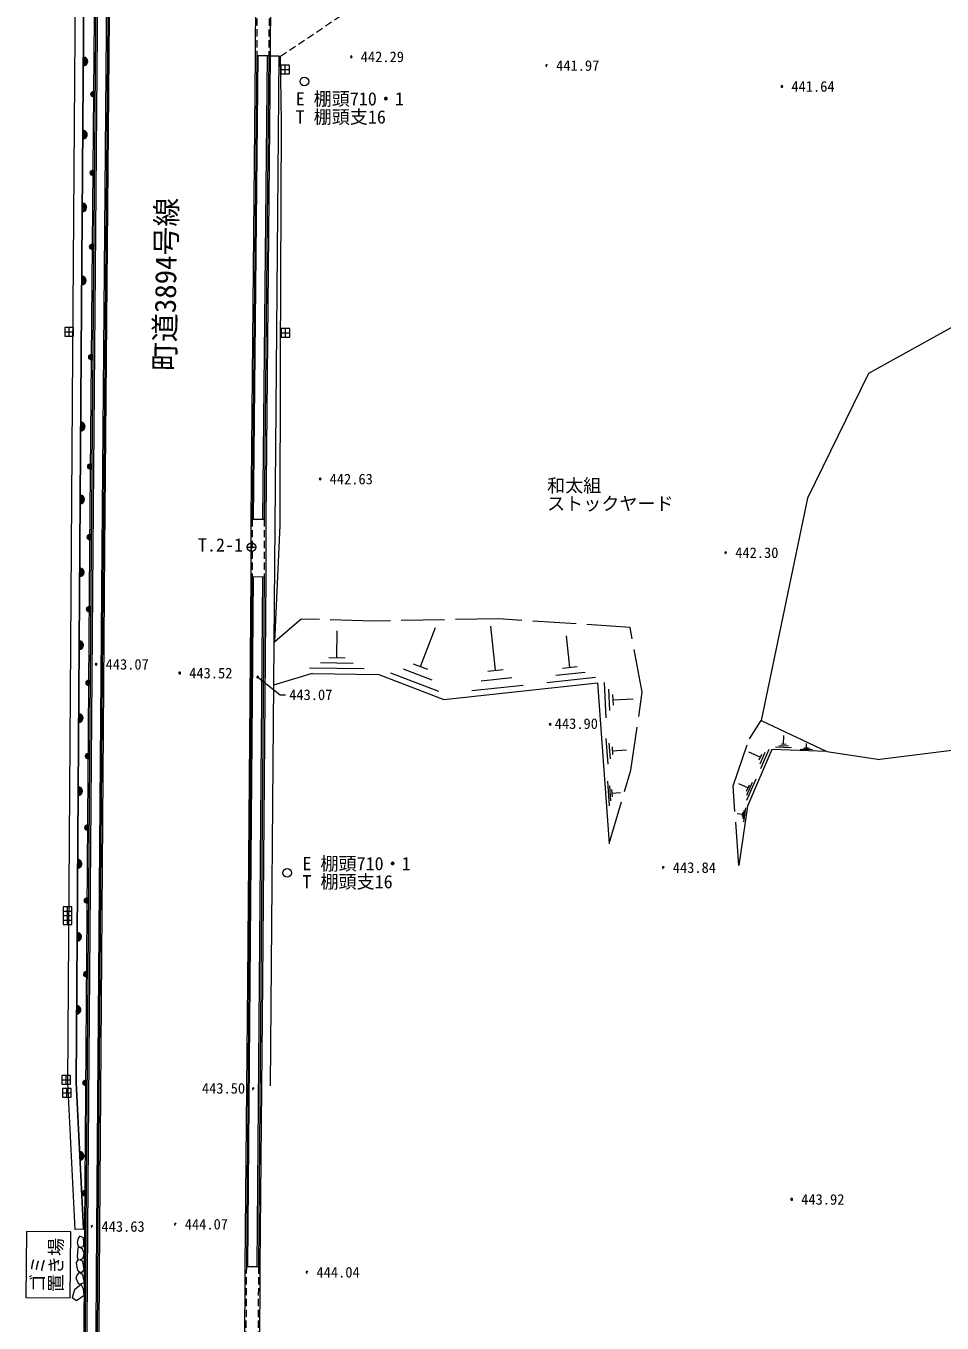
# Model space of a CAD drawing. Units: millimetres, scale not verified. Extents: x 5000 to 205306, y 4475 to 143512.
# Drawn here: x 61669 to 93360, y 38731 to 83605 of the extents above; entities that cross this region are included whole.
import ezdxf
from ezdxf.enums import TextEntityAlignment as Align

# ---------------------------------------------------------------- set-up
doc = ezdxf.new("R2010")
doc.units = ezdxf.units.MM
doc.header["$LTSCALE"] = 250
doc.linetypes.add('DASHED', pattern=[7.5, 6, -1.5])
doc.linetypes.add('USER2', pattern=[1.5, 1, -0.5])
for name, color, linetype, lineweight in [('基準点プロット', 7, 'Continuous', 13), ('汎用Layer', 7, 'Continuous', 13), ('独標', 7, 'Continuous', 13), ('現況', 7, 'Continuous', 13)]:
    doc.layers.add(name, color=color, linetype=linetype, lineweight=lineweight)
doc.layers.add('基準点点名', color=7, linetype='Continuous')
doc.styles.add('ＭＳ ゴシック', font='')
doc.styles.get('ＭＳ ゴシック').set_extended_font_data('MS Gothic')

msp = doc.modelspace()

# ---------------------------------------------------------------- hatches: boundary and pattern name
at = {"layer": '独標'}
h = msp.add_hatch(color=256, dxfattribs=at)
edge = h.paths.add_edge_path()
edge.add_ellipse((72923.6, 82538), major_axis=(23, 19.3), ratio=1, start_angle=140, end_angle=-40)
for points in [[(79652.1, 82235.4, 0.41422), (79682.1, 82205.4, 0.41422)], [(85847.5, 65382.5, 0.41422), (85877.5, 65352.5, 0.41422)], [(69657.4, 61075.5, 0.41422), (69687.4, 61045.5, 0.41422)], [(83687.6, 54488.5, 0.41422), (83717.6, 54458.5, 0.41422)], [(69501.9, 46834.3, 0.41422), (69531.9, 46804.3, 0.41422)], [(63924, 42072.6, 0.41421), (63954, 42042.6, 0.41421)], [(66805.6, 42150.7, 0.41422), (66835.6, 42120.7, 0.41422)], [(71363.3, 40489.9, 0.41422), (71393.3, 40459.9, 0.41422)]]:
    msp.add_hatch(color=256, dxfattribs=at).paths.add_polyline_path(points)
h = msp.add_hatch(color=256, dxfattribs=at)
edge = h.paths.add_edge_path()
edge.add_ellipse((87819.9, 81512.1), major_axis=(23, 19.3), ratio=1, start_angle=140, end_angle=-40)
h = msp.add_hatch(color=256, dxfattribs=at)
edge = h.paths.add_edge_path()
edge.add_ellipse((71846.3, 67930), major_axis=(23, 19.3), ratio=1, start_angle=140, end_angle=-40)
h = msp.add_hatch(color=256, dxfattribs=at)
edge = h.paths.add_edge_path()
edge.add_ellipse((64096.7, 61521), major_axis=(23, 19.3), ratio=1, start_angle=140, end_angle=-40)
h = msp.add_hatch(color=256, dxfattribs=at)
edge = h.paths.add_edge_path()
edge.add_ellipse((66989.5, 61217.7), major_axis=(23, 19.3), ratio=1, start_angle=140, end_angle=-40)
h = msp.add_hatch(color=256, dxfattribs=at)
edge = h.paths.add_edge_path()
edge.add_ellipse((79803.1, 59449.6), major_axis=(23, 19.3), ratio=1, start_angle=140, end_angle=-40)
h = msp.add_hatch(color=256, dxfattribs=at)
edge = h.paths.add_edge_path()
edge.add_ellipse((88160, 43009), major_axis=(23, 19.3), ratio=1, start_angle=140, end_angle=-40)
at = {"layer": '現況'}
for points in [[(63653.5, 82221.1, 1), (63655.5, 82521.1)], [(64016.9, 81145.8, -0.41421), (63917.7, 81246.7, -0.41421), (64018.6, 81345.8)], [(63636.1, 79695.7, 1), (63638.2, 79995.7)], [(63993.5, 78421, -0.41422), (63894.4, 78521.8, -0.41422), (63995.2, 78620.9)], [(63618.8, 77170.3, 0.41421), (63769.8, 77319.3, 0.41421), (63620.9, 77470.3)], [(63971.5, 75861.5, -0.41421), (63872.4, 75962.3, -0.41421), (63973.3, 76061.5)], [(63601.5, 74644.9, 0.99999), (63603.6, 74944.9)], [(63938.8, 72041.8, -0.99999), (63940.5, 72241.8)], [(63565.7, 69597.3, 1), (63567.9, 69897.3)], [(63906.3, 68262.3, -0.41421), (63807.2, 68363.1, -0.41421), (63908.1, 68462.3)], [(63547.4, 67075.1, 0.41421), (63698.4, 67224, 0.41421), (63549.5, 67375.1)], [(63885.7, 65817.7, -0.41421), (63786.6, 65918.5, -0.41421), (63887.4, 66017.7)], [(63529, 64552.9, 0.41421), (63680.1, 64701.8, 0.41421), (63531.2, 64852.9)], [(63866, 63326.4, -0.41421), (63766.7, 63427.2, -0.41421), (63867.5, 63526.4)], [(63510.6, 62030.7, 0.41421), (63661.7, 62179.6, 0.41421), (63512.8, 62330.7)], [(63846.4, 60782.1, -0.41422), (63747.2, 60882.8, -0.41422), (63848, 60982.1)], [(63492.2, 59508.5, 0.41421), (63643.3, 59657.4, 0.41421), (63494.4, 59808.5)], [(63826.9, 58242.6, -1), (63828.5, 58442.5)], [(63473.8, 56986.3, 0.99999), (63476, 57286.3)], [(63808, 55769.4, -0.99999), (63809.5, 55969.4)], [(63455.4, 54464.1, 0.41422), (63606.5, 54613, 0.41422), (63457.6, 54764.1)], [(63788.6, 53251.1, -0.41421), (63689.4, 53351.9, -0.41421), (63790.2, 53451.1)], [(63437, 51941.9, 0.41422), (63588.1, 52090.8, 0.41422), (63439.2, 52241.9)], [(63769.1, 50704.7, -1), (63770.6, 50904.7)], [(63418.7, 49419.7, 0.41422), (63569.8, 49568.6, 0.41422), (63420.8, 49719.7)], [(63740.2, 46940.8, -0.41422), (63640.9, 47041.6, -0.41422), (63741.7, 47140.8)], [(63537.6, 44363, 0.41421), (63679.8, 44520.4, 0.41421), (63522.4, 44662.6)], [(63710.9, 43126.2, -1), (63712.4, 43326.2)]]:
    msp.add_hatch(color=256, dxfattribs=at).paths.add_polyline_path(points)

# ---------------------------------------------------------------- linework, layer by layer
at = {"layer": '基準点プロット'}
for p, q in [((70639.5, 81951.6), (70639.5, 82251.6)), ((70489.5, 82101.6), (70789.5, 82101.6)), ((63161, 72874.1), (63161, 73174.1)), ((63011, 73024.1), (63311, 73024.1)), ((70496.4, 72987.3), (70796.4, 72987.3)), ((70646.4, 72837.3), (70646.4, 73137.3)), ((69318.6, 65570.2), (69618.6, 65570.2)), ((69468.6, 65420.2), (69468.6, 65720.2)), ((62960, 52976.6), (63260, 52976.6)), ((63110, 52826.6), (63110, 53126.6)), ((62956.2, 52663.5), (63256.2, 52663.5)), ((63106.2, 52513.5), (63106.2, 52813.5)), ((62905.6, 47147.9), (63205.6, 47147.9)), ((63055.6, 46997.9), (63055.6, 47297.9)), ((62930.7, 46694.1), (63230.7, 46694.1)), ((63080.7, 46544.1), (63080.7, 46844.1))]:
    msp.add_line(p, q, dxfattribs=at)
for points in [[(70489.5, 81951.6), (70789.5, 81951.6), (70789.5, 82251.6), (70489.5, 82251.6)], [(63011, 72874.1), (63311, 72874.1), (63311, 73174.1), (63011, 73174.1)], [(70496.4, 72837.3), (70796.4, 72837.3), (70796.4, 73137.3), (70496.4, 73137.3)], [(62960, 52826.6), (63260, 52826.6), (63260, 53126.6), (62960, 53126.6)], [(62956.2, 52513.5), (63256.2, 52513.5), (63256.2, 52813.5), (62956.2, 52813.5)], [(62905.6, 46997.9), (63205.6, 46997.9), (63205.6, 47297.9), (62905.6, 47297.9)], [(62930.7, 46544.1), (63230.7, 46544.1), (63230.7, 46844.1), (62930.7, 46844.1)]]:
    msp.add_lwpolyline(points, close=True, dxfattribs=at)
msp.add_circle((69468.6, 65570.2), 150, dxfattribs=at)
at = {"layer": '独標'}
for points in [[(79652.1, 82235.4, 0.41422), (79682.1, 82205.4, 0.41422)], [(85847.5, 65382.5, 0.41422), (85877.5, 65352.5, 0.41422)], [(69657.4, 61075.5, 0.41422), (69687.4, 61045.5, 0.41422)], [(83687.6, 54488.5, 0.41422), (83717.6, 54458.5, 0.41422)], [(69501.9, 46834.3, 0.41422), (69531.9, 46804.3, 0.41422)], [(63924, 42072.6, 0.41421), (63954, 42042.6, 0.41421)], [(66805.6, 42150.7, 0.41422), (66835.6, 42120.7, 0.41422)], [(71363.3, 40489.9, 0.41422), (71393.3, 40459.9, 0.41422)]]:
    msp.add_lwpolyline(points, format="xyb", close=True, dxfattribs=at)
msp.add_lwpolyline([(69687.4, 61075.5), (70460.9, 60467.7), (70649.7, 60467.7)], dxfattribs=at)
for centre, start, end in [((72923.6, 82538), 360, 180), ((72923.6, 82538), 180, 360), ((79682.1, 82235.4), 0, 180), ((87819.9, 81512.1), 360, 180), ((87819.9, 81512.1), 180, 360), ((71846.3, 67930), 359.99898, 180.00102), ((71846.3, 67930), 180, 360), ((85877.5, 65382.5), 0, 180), ((64096.7, 61521), 359.99898, 180.00102), ((64096.7, 61521), 180, 360), ((66989.5, 61217.7), 359.99898, 180.00102), ((66989.5, 61217.7), 180, 360), ((69687.4, 61075.5), 0, 180), ((79803.1, 59449.6), 359.99898, 180.00102), ((79803.1, 59449.6), 180, 360), ((83717.6, 54488.5), 359.99908, 180.00092), ((69531.9, 46834.3), 0, 180), ((88160, 43009), 359.99898, 180.00102), ((88160, 43009), 180, 360), ((63954, 42072.6), 0, 180), ((66835.6, 42150.7), 0, 180), ((71393.3, 40489.9), 0, 180)]:
    msp.add_arc(centre, 30, start, end, dxfattribs=at)
at = {"layer": '現況'}
for p, q in [((69612.8, 84615.2), (69602.5, 82587)), ((70132.8, 84612), (70122.5, 82583.1)), ((69602.5, 82587), (69443.3, 66541)), ((69652.5, 82586.6), (69493.3, 66540.8)), ((69543.3, 66540.6), (69702.5, 82586.2)), ((69652.5, 82586.6), (70072.5, 82583.5)), ((70012.5, 82583.9), (69853.3, 66539.2)), ((70072.5, 82583.5), (69913.3, 66539)), ((70122.5, 82583.1), (69963.3, 66538.7)), ((70418.7, 82557.6), (70122.3, 82560.2)), ((70418.7, 82557.6), (70471.1, 82562.6)), ((94673.8, 73726.4), (90811.4, 71584.3)), ((90811.4, 71584.3), (88704.3, 67273.5)), ((88704.3, 67273.5), (87106.5, 59578)), ((69443.3, 66541), (69445.4, 64553.6)), ((69493.3, 66540.8), (69913.3, 66539)), ((69963.3, 66538.7), (69965.4, 64551.7)), ((69445.4, 64553.6), (69329.4, 50540.8)), ((69495.4, 64553.4), (69379.4, 50540.4)), ((69429.4, 50540), (69545.4, 64553.2)), ((69495.4, 64553.4), (69915.4, 64551.9)), ((69855.4, 64552.1), (69739.3, 50537.3)), ((69915.4, 64551.9), (69799.3, 50536.8)), ((69965.4, 64551.7), (69849.3, 50536.4)), ((77915.6, 61314.4), (77748.7, 62838.8)), ((72427.6, 61751.2), (72441, 62680.3)), ((75314.4, 61446), (75832.8, 62795.7)), ((80482.4, 61412), (80363.1, 62501.8)), ((71855.8, 61577.7), (72994.2, 61561.3)), ((72143, 61755.3), (72712.2, 61747.1)), ((75066.3, 61541.3), (75562.5, 61350.7)), ((71565.3, 61200.1), (70230.4, 60802.7)), ((71473.6, 61401.4), (73371.1, 61374.1)), ((74281.1, 61226.9), (75935.3, 60591.5)), ((74715.1, 61368.2), (75707.5, 60987)), ((77418.5, 60952.2), (78479.4, 61068.4)), ((77650.4, 61285.4), (78180.9, 61343.4)), ((79684, 60892.7), (81374.4, 61077.8)), ((79998.7, 61143.1), (81012.9, 61254.1)), ((80228.9, 61384.2), (80736, 61439.8)), ((77098.1, 60609.5), (78866.4, 60803.1)), ((81674.1, 60896.5), (81729.1, 59668.1)), ((81820.4, 60656.9), (81853.5, 59919.9)), ((81964.1, 60478.7), (81980.6, 60110.2)), ((81972.3, 60294.4), (82671.6, 60325.8)), ((87106.5, 59578), (89370.1, 58503.1)), ((81730.3, 58957.5), (81794.1, 58071.4)), ((81838.3, 58787.1), (81876.6, 58255.5)), ((87879.8, 58766), (87889.7, 59052.5)), ((81943.1, 58661.1), (81962.2, 58395.2)), ((81952.7, 58528.1), (82444, 58563.5)), ((87476.2, 58568.1), (86627.5, 56613.3)), ((87068.4, 58305.7), (86675.4, 58476.4)), ((87111.9, 58406), (87024.9, 58205.5)), ((87233.2, 58472.5), (87059.1, 58071.5)), ((87369, 58572.3), (87078.9, 57904.1)), ((89370.1, 58503.1), (87476.2, 58568.1)), ((87595.6, 58664.1), (88156.3, 58644.8)), ((87709.7, 58716), (88046.1, 58704.5)), ((87795.7, 58768.9), (87963.9, 58763.1)), ((88455.7, 58584.5), (88881, 58569.9)), ((88541.7, 58610.4), (88796.9, 58601.6)), ((88606.5, 58637), (88734.1, 58632.6)), ((88670.3, 58634.8), (88675.3, 58779.6)), ((89370.1, 58503.1), (91209.3, 58231.2)), ((81786.6, 57479.7), (81848.1, 56624.5)), ((86606.8, 56816.6), (86931.2, 57563.9)), ((86609.9, 56992.9), (86804.5, 57441.3)), ((81858.3, 57313), (81895.2, 56799.9)), ((81926.9, 57189), (81945.4, 56932.4)), ((81936.1, 57060.7), (82239.4, 57082.5)), ((86645.3, 57243.9), (86327.3, 57382)), ((86596.7, 57131.9), (86694, 57356)), ((86627.5, 56613.3), (86329.8, 54559.4)), ((86498.9, 56074.1), (86568.6, 56555.2)), ((86461.4, 56325.1), (86276.9, 56351.9)), ((86451, 56253), (86471.9, 56397.3)), ((86476.6, 56175.6), (86518.5, 56464.2)), ((69329.4, 50540.8), (69243.2, 40693)), ((69379.4, 50540.4), (69293.2, 40692.6)), ((69343.2, 40692.2), (69429.4, 50540)), ((69739.3, 50537.3), (69653.1, 40689.8)), ((69799.3, 50536.8), (69713.1, 40689.4)), ((69849.3, 50536.4), (69763.1, 40689)), ((63658.7, 41978), (63359.1, 41962.8)), ((63658.7, 41978), (63704.8, 41976.8)), ((69243.2, 40693), (69218.4, 36873.3)), ((69293.2, 40692.6), (69713.1, 40689.4)), ((69763.1, 40689), (69738.3, 36869.7))]:
    msp.add_line(p, q, dxfattribs=at)
at = {"layer": '現況', "linetype": 'USER2'}
for p, q in [((69662.8, 84614.9), (69652.5, 82586.6)), ((70082.8, 84612.3), (70072.5, 82583.5)), ((69493.3, 66540.8), (69495.4, 64553.4)), ((69913.3, 66539), (69915.4, 64551.9)), ((69293.2, 40692.6), (69268.4, 36872.9)), ((69713.1, 40689.4), (69688.3, 36870))]:
    msp.add_line(p, q, dxfattribs=at)
at = {"layer": '現況'}
for points in [[(63658.7, 41978), (63401.4, 47047.5), (63585.2, 72269.5), (63671.8, 84896.5), (63736.4, 95762.9), (63782.9, 100519.3), (64077.4, 102743.1)], [(63436.4, 95764.6), (63371.8, 84898.5), (63285.2, 72271.6), (63101.3, 47041), (63359.1, 41962.8)], [(63736.4, 95762.9), (63671.8, 84896.5), (63585.2, 72269.5), (63401.4, 47047.5), (63658.7, 41978)], [(63578.2, 23436), (63702.1, 41986.4), (63882.8, 65520.9), (64130.8, 94426.9)], [(63628.1, 23420.9), (63752.1, 41986.1), (63932.8, 65520.5), (64180.8, 94426.6)], [(63688, 23402.8), (63812.1, 41985.6), (63992.8, 65520), (64240.8, 94426.2)], [(63997.5, 23327.8), (64122.1, 41983.4), (64302.8, 65517.6), (64550.8, 94424)], [(64047.2, 23294.3), (64172.1, 41983.1), (64352.8, 65517.2), (64600.8, 94423.7)], [(64097.1, 23279.3), (64222.1, 41982.7), (64402.8, 65516.8), (64650.8, 94423.3)], [(70418.7, 82557.6), (70242.3, 62247), (70116.6, 46935.4)], [(70242.3, 62247), (70273.4, 62293.6), (70464.2, 66319.4), (70473.7, 72029.4), (70510.6, 80272.3), (70471.1, 82562.6)], [(94673.8, 73726.4), (98323.2, 71411.8), (102317.9, 66647), (108005, 62481.9), (109179, 58796.5), (105551.4, 55743.4), (102326.8, 57275.3), (97115.7, 58961.6), (91209.3, 58231.2)], [(71565.3, 61200.1), (73879.9, 61166.7), (76130.5, 60302.3), (81441.1, 60883.9), (81841.6, 55323.5)]]:
    msp.add_lwpolyline(points, dxfattribs=at)
at = {"layer": '現況', "linetype": 'USER2'}
msp.add_lwpolyline([(70471.1, 82562.6), (72823, 84131.8), (72896.9, 92251.4), (73256.3, 95926.5), (74549.1, 96308.8), (80276.7, 96152.3), (86435.9, 95069.2), (87080.9, 99895.2)], dxfattribs=at)
at = {"layer": '現況'}
for points in [[(63653.5, 82221.1, 1), (63655.5, 82521.1)], [(64016.9, 81145.8, -0.41421), (63917.7, 81246.7, -0.41421), (64018.6, 81345.8)], [(63636.1, 79695.7, 1), (63638.2, 79995.7)], [(63993.5, 78421, -0.41422), (63894.4, 78521.8, -0.41422), (63995.2, 78620.9)], [(63618.8, 77170.3, 0.41421), (63769.8, 77319.3, 0.41421), (63620.9, 77470.3)], [(63971.5, 75861.5, -0.41421), (63872.4, 75962.3, -0.41421), (63973.3, 76061.5)], [(63601.5, 74644.9, 0.99999), (63603.6, 74944.9)], [(63938.8, 72041.8, -0.99999), (63940.5, 72241.8)], [(63565.7, 69597.3, 1), (63567.9, 69897.3)], [(63906.3, 68262.3, -0.41421), (63807.2, 68363.1, -0.41421), (63908.1, 68462.3)], [(63547.4, 67075.1, 0.41421), (63698.4, 67224, 0.41421), (63549.5, 67375.1)], [(63885.7, 65817.7, -0.41421), (63786.6, 65918.5, -0.41421), (63887.4, 66017.7)], [(63529, 64552.9, 0.41421), (63680.1, 64701.8, 0.41421), (63531.2, 64852.9)], [(63866, 63326.4, -0.41421), (63766.7, 63427.2, -0.41421), (63867.5, 63526.4)], [(63510.6, 62030.7, 0.41421), (63661.7, 62179.6, 0.41421), (63512.8, 62330.7)], [(63846.4, 60782.1, -0.41422), (63747.2, 60882.8, -0.41422), (63848, 60982.1)], [(63492.2, 59508.5, 0.41421), (63643.3, 59657.4, 0.41421), (63494.4, 59808.5)], [(63826.9, 58242.6, -1), (63828.5, 58442.5)], [(63473.8, 56986.3, 0.99999), (63476, 57286.3)], [(63808, 55769.4, -0.99999), (63809.5, 55969.4)], [(63455.4, 54464.1, 0.41422), (63606.5, 54613, 0.41422), (63457.6, 54764.1)], [(63788.6, 53251.1, -0.41421), (63689.4, 53351.9, -0.41421), (63790.2, 53451.1)], [(63437, 51941.9, 0.41422), (63588.1, 52090.8, 0.41422), (63439.2, 52241.9)], [(63769.1, 50704.7, -1), (63770.6, 50904.7)], [(63418.7, 49419.7, 0.41422), (63569.8, 49568.6, 0.41422), (63420.8, 49719.7)], [(63740.2, 46940.8, -0.41422), (63640.9, 47041.6, -0.41422), (63741.7, 47140.8)], [(63537.6, 44363, 0.41421), (63679.8, 44520.4, 0.41421), (63522.4, 44662.6)], [(63710.9, 43126.2, -1), (63712.4, 43326.2)]]:
    msp.add_lwpolyline(points, format="xyb", close=True, dxfattribs=at)
at = {"layer": '現況', "linetype": 'DASHED'}
for points in [[(81841.6, 55323.5), (82592.2, 57863.8), (82989.4, 60560.8), (82569.9, 62794.9), (78028.5, 63093.6), (73695.7, 63015.7), (71194.9, 63086.1), (70273.4, 62293.6)], [(86329.8, 54559.4), (86128.4, 57314.8), (86696.2, 58946.6), (87106.5, 59578)]]:
    msp.add_lwpolyline(points, dxfattribs=at)
at = {"layer": '現況'}
for points in [[(63198.4, 39599.4), (63222.5, 41884.9), (61693.4, 41901), (61669.3, 39615.5)], [(63535, 41740), (63475.7, 41671.3), (63438.4, 41519.9), (63478.2, 41385.7), (63559.9, 41356.2), (63665.2, 41381.4), (63673.8, 41499.3), (63656.5, 41674.4)], [(63464.5, 41326.7), (63439.8, 41024.6), (63475, 40916), (63552.9, 40928.7), (63646.8, 40973.9), (63680.3, 41141.1), (63620.2, 41299.4), (63513.1, 41351.7)], [(63676.1, 40568.4), (63588.3, 40482.1), (63526.9, 40487.4), (63478.6, 40524.9), (63438.4, 40655.6), (63423.2, 40822), (63475, 40916), (63552.9, 40928.7), (63621.7, 40876.8)], [(63678.4, 40123.5), (63523.8, 40059.1), (63460.6, 40149.4), (63408.9, 40278.9), (63432.2, 40361.6), (63526.9, 40487.4), (63610.6, 40422.8), (63648.5, 40279.7)], [(63345.7, 39879.4), (63266.1, 39618.2), (63422.3, 39516.8), (63680.8, 39700.5), (63659.6, 39900.9), (63574.2, 40065.5)]]:
    msp.add_lwpolyline(points, close=True, dxfattribs=at)
for centre in [(71299.8, 81683.4), (70708.9, 54307.3)]:
    msp.add_circle(centre, 150, dxfattribs=at)

# ---------------------------------------------------------------- texts
at = {"layer": '基準点点名', "style": 'ＭＳ ゴシック'}
msp.add_text('T.2-1', height=458.2, dxfattribs=at).set_placement((68398.8, 65284.2), align=Align.BOTTOM_CENTER)
at = {"layer": '汎用Layer', "style": 'ＭＳ ゴシック'}
for s, p in [('E 棚頭710・1', (70999.2, 80716.3)), ('T 棚頭支16', (70999.2, 80091.3)), ('和太組', (79697.1, 67339.9)), ('ストックヤード', (79697.1, 66714.9)), ('E 棚頭710・1', (71233.6, 54258.8)), ('T 棚頭支16', (71233.6, 53633.8))]:
    msp.add_text(s, height=458.2, dxfattribs=at).set_placement(p, align=Align.BOTTOM_LEFT)
for s, height, rotation, p in [('町道3894号線', 733.1, 89.236, (67046.3, 71661.2)), ('置き場', 458.2, 89.719, (63069.4, 39798.4)), ('ゴミ', 458.2, 89.719, (62444.4, 39801.5))]:
    msp.add_text(s, height=height, rotation=rotation, dxfattribs=at).set_placement(p, align=Align.BOTTOM_LEFT)
at = {"layer": '独標', "style": 'ＭＳ ゴシック'}
for s, p in [('442.29', (73998.6, 82538)), ('441.97', (80757.1, 82235.4)), ('441.64', (88894.9, 81512.1)), ('442.63', (72921.3, 67930)), ('442.30', (86952.5, 65382.5)), ('443.07', (65171.7, 61521)), ('443.52', (68064.5, 61217.7)), ('443.90', (80707.8, 59468.1)), ('443.84', (84792.6, 54488.5)), ('443.50', (68503.6, 46852.3)), ('443.92', (89235, 43009)), ('443.63', (65029, 42072.6)), ('444.07', (67910.6, 42150.7)), ('444.04', (72468.3, 40489.9))]:
    msp.add_text(s, height=366.6, dxfattribs=at).set_placement(p, align=Align.MIDDLE_CENTER)
msp.add_text('443.07', height=366.6, dxfattribs=at).set_placement((70774.7, 60467.7), align=Align.MIDDLE_LEFT)

doc.saveas('drawing.dxf')
